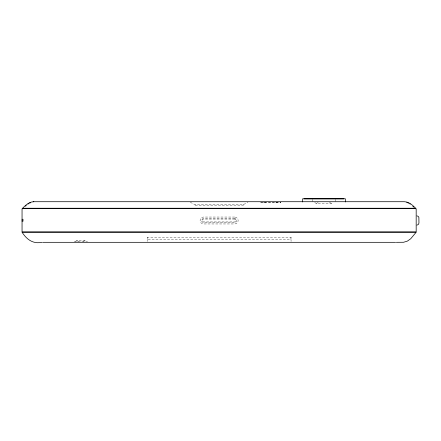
<?xml version="1.0" encoding="UTF-8"?>
<svg xmlns="http://www.w3.org/2000/svg" width="441" height="441" viewBox="0 0 441 441"><rect width="100%" height="100%" fill="white"/><g stroke="black" fill="none" stroke-linecap="round" stroke-linejoin="round"><path stroke-width="0.33" stroke-dasharray="2.21 1.65" d="M147.162 241.436L147.173 237.258L291.049 237.258L291.054 241.436M75.571 241.403L76.767 240.494L85.003 240.494L86.199 241.403M314.736 202.402L316.252 203.538L331.544 203.538L333.06 202.402M83.476 241.497L85.003 240.494M316.252 203.538L319.455 201.57M190.286 202.303L194.961 204.652L243.256 204.652L247.936 202.303M263.332 202.375L266.684 202.375M275.708 202.375L277.593 202.375M260.824 202.832L280.834 202.832L280.834 202.325L260.824 202.325L260.879 202.832M74.22 241.403L87.555 241.403M280.52 202.325L280.774 202.832M329.41 202.226L331.544 203.538M76.767 240.494L78.3 241.497M335.32 199.354L335.32 202.022M312.476 199.354L312.476 202.022M290.95 237.258L290.944 239.347L290.443 239.788L147.779 239.788L147.288 239.413L147.272 237.258M243.256 204.652L243.256 205.159L194.961 205.159L194.961 204.652M243.156 204.652L243.156 205.159M195.065 204.652L195.065 205.159M23.263 219.16L23.263 221.586M234.667 217.044L203.555 217.044A3.456 3.456 0 0 0 200.098 220.5A3.456 3.456 0 0 0 203.555 223.956L234.667 223.956A3.456 3.456 0 0 0 238.123 220.5A3.456 3.456 0 0 0 234.667 217.044M234.667 218.532L203.555 218.532A1.968 1.968 0 0 0 201.587 220.5A1.968 1.968 0 0 0 203.555 222.468L234.667 222.468A1.968 1.968 0 0 0 236.635 220.5A1.968 1.968 0 0 0 234.667 218.532M234.667 219.061L203.555 219.061A1.439 1.439 0 0 0 202.11 220.5A1.439 1.439 0 0 0 203.555 221.939L234.667 221.939A1.439 1.439 0 0 0 236.106 220.5A1.439 1.439 0 0 0 234.667 219.061"/><path stroke-width="0.66" d="M302.57 198.687L302.416 201.972M22.645 208.852L23.053 208.477M25.545 206.19L26.256 205.539M27.943 204.111L28.456 203.792M29.613 203.196L30.236 202.932L30.093 202.513M416.927 225.114L418.36 224.519L418.95 223.091L418.884 217.385L418.162 216.305L416.927 215.886M33.808 201.719C29.078 201.785 25.396 205.346 22.342 208.527L415.874 208.527C412.826 205.346 409.143 201.785 404.414 201.719L33.163 201.719M303.573 198.687L344.228 198.687M344.967 198.687L345.38 198.836L345.38 201.972M303.573 198.941L344.228 198.941M22.645 208.246L415.571 208.246M41.901 242.313C32.948 244.242 26.592 239.342 22.05 232.203L416.172 232.203L410.725 238.752L407.363 241.122L403.598 242.263L396.321 242.313M42.606 242.313L395.616 242.313M406.718 202.513L407.352 202.706M407.986 202.932L408.603 203.196M409.761 203.792L410.279 204.111M412.793 206.3L413.669 207.105M415.168 208.477L415.576 208.852M416.172 208.797L416.172 231.949L22.05 231.949L22.05 208.797M22.204 219.16L22.204 221.586"/></g></svg>
